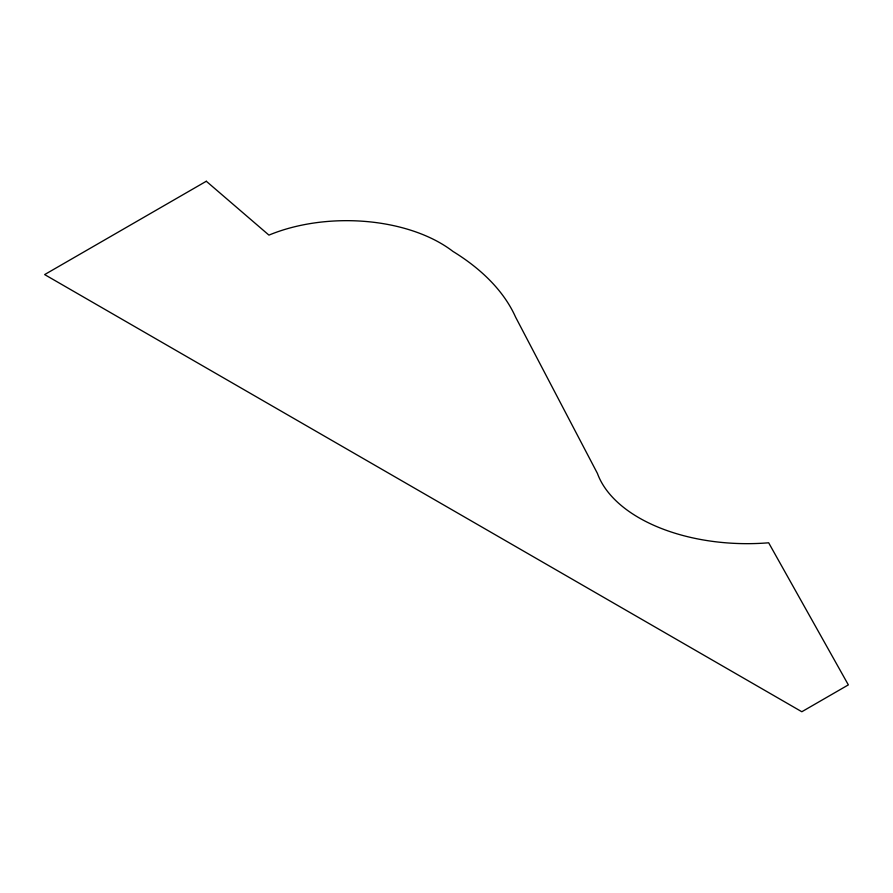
<?xml version="1.0" encoding="UTF-8"?>
<svg xmlns="http://www.w3.org/2000/svg" width="893" height="893" viewBox="0 0 893 893"><rect width="100%" height="100%" fill="white"/><g stroke="black" fill="none" stroke-linecap="round" stroke-linejoin="round"><path stroke-width="1.34" d="M206.305 181.257L44.65 274.586L801.825 711.743L848.35 684.886L768.661 542.788A152.982 88.329 0 0 1 597.428 473.424L515.551 317.048A260.912 150.638 0 0 0 452.907 251.391A132.878 76.72 0 0 0 268.938 235.116L206.305 181.257"/></g></svg>
